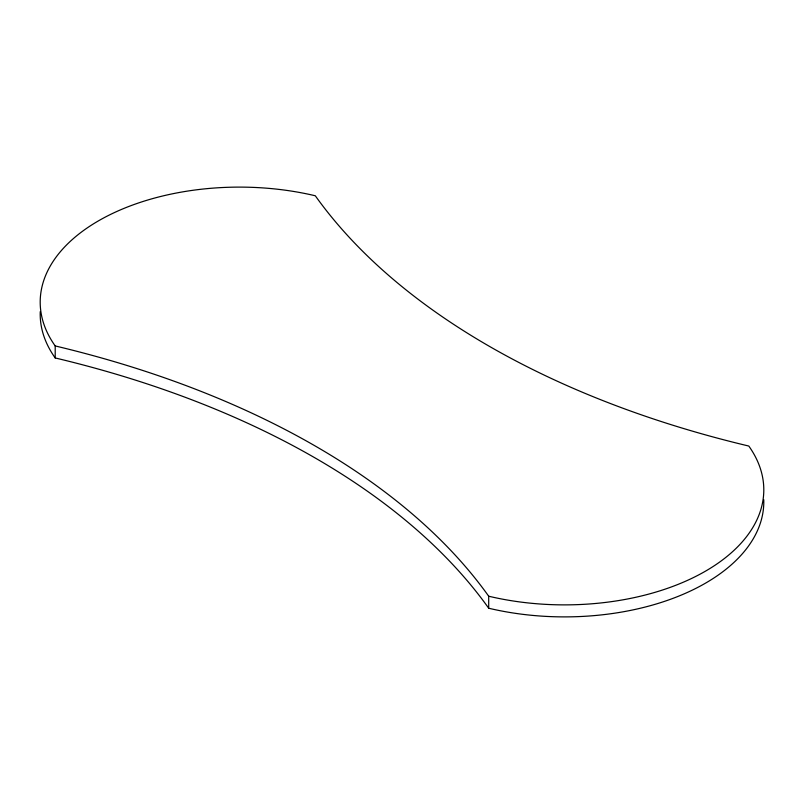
<?xml version="1.0" encoding="UTF-8"?>
<svg xmlns="http://www.w3.org/2000/svg" width="804" height="804" viewBox="0 0 804 804"><rect width="100%" height="100%" fill="white"/><g stroke="black" fill="none" stroke-linecap="round" stroke-linejoin="round"><path stroke-width="1.21" d="M488.701 596.216A199.241 115.032 0 0 0 705.44 571.182A199.241 115.032 0 0 0 748.795 446.049A796.965 460.119 0 0 1 315.299 195.774A199.241 115.032 0 0 0 98.56 220.798A199.241 115.032 0 0 0 55.205 345.941A796.965 460.119 0 0 1 488.701 596.216L488.701 608.226A199.241 115.032 0 0 0 763.76 499.656M55.205 345.941L55.205 357.951A796.965 460.119 0 0 1 488.701 608.226M55.205 357.951A199.241 115.032 0 0 1 40.25 311.63"/></g></svg>
